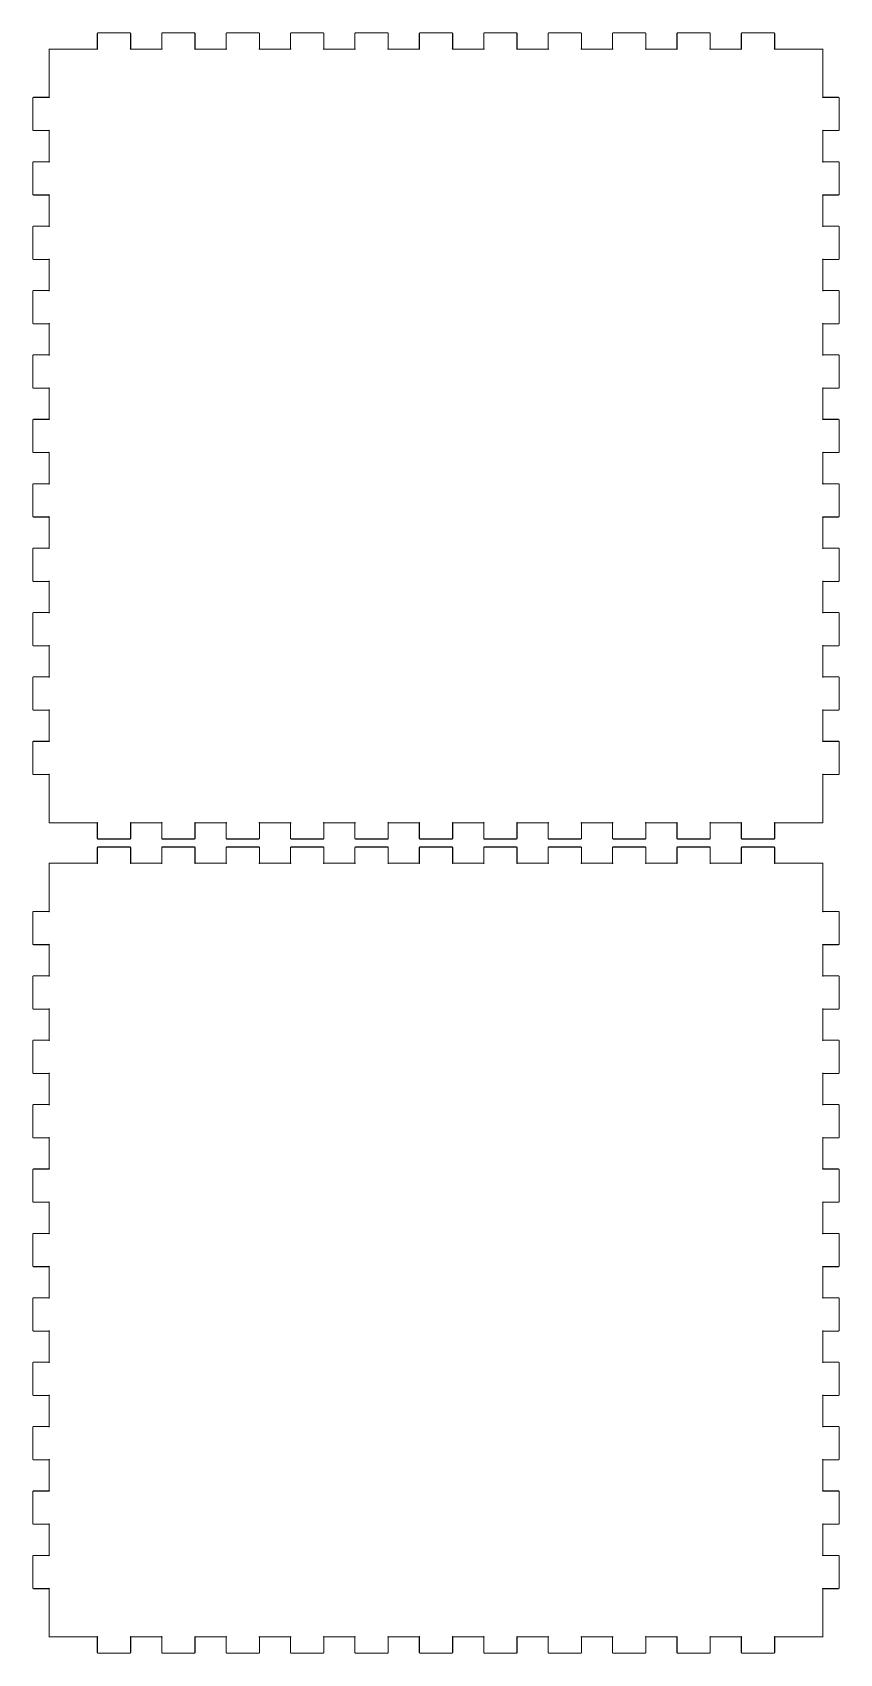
# Model space of a CAD drawing. Extents: x 10 to 178, y 10 to 1017.
# Drawn here: x 18.7 to 169.1, y 714.9 to 1017 of the extents above; entities that cross this region are included whole.
import ezdxf

# ---------------------------------------------------------------- set-up
doc = ezdxf.new("R2010")
doc.units = 0
doc.layers.get('0').update_dxf_attribs({"linetype": 'CONTINUOUS'})

msp = doc.modelspace()

# ---------------------------------------------------------------- linework, layer by layer
at = {"color": 0, "const_width": 0.2}
for points in [[(21.9246, 869.7), (30.8253, 869.7), (30.835, 869.7), (30.8667, 869.714), (30.8626, 869.738), (30.8391, 869.742), (30.8253, 869.71), (30.8253, 869.7), (30.8253, 866.8), (30.8253, 866.782), (30.8543, 866.729), (30.9066, 866.701), (30.9246, 866.701), (36.926, 866.701), (36.9425, 866.701), (36.9947, 866.729), (37.0251, 866.782), (37.0251, 866.8), (37.0251, 869.7), (37.0251, 869.71), (37.0099, 869.742), (36.988, 869.738), (36.9824, 869.714), (37.0141, 869.7), (37.0251, 869.7), (42.8255, 869.7), (42.835, 869.7), (42.8667, 869.714), (42.8625, 869.738), (42.8392, 869.742), (42.8255, 869.71), (42.8255, 869.7), (42.8255, 866.8), (42.8255, 866.782), (42.8544, 866.729), (42.908, 866.701), (42.926, 866.701), (48.9246, 866.701), (48.9409, 866.701), (48.9948, 866.729), (49.0252, 866.782), (49.0252, 866.8), (49.0252, 869.7), (49.0252, 869.71), (49.01, 869.742), (48.9864, 869.738), (48.9825, 869.714), (49.0142, 869.7), (49.0252, 869.7), (54.8252, 869.7), (54.8351, 869.7), (54.8665, 869.714), (54.8626, 869.738), (54.839, 869.742), (54.8252, 869.71), (54.8252, 869.7), (54.8252, 866.8), (54.8252, 866.782), (54.8541, 866.729), (54.9067, 866.701), (54.9243, 866.701), (60.9244, 866.701), (60.941, 866.701), (60.9946, 866.729), (61.0249, 866.782), (61.0249, 866.8), (61.0249, 869.7), (61.0249, 869.71), (61.0097, 869.742), (60.9865, 869.738), (60.9822, 869.714), (61.014, 869.7), (61.0249, 869.7), (66.8253, 869.7), (66.8348, 869.7), (66.8666, 869.714), (66.8623, 869.738), (66.839, 869.742), (66.8253, 869.71), (66.8253, 869.7), (66.8253, 866.8), (66.8253, 866.782), (66.8542, 866.729), (66.9078, 866.701), (66.9258, 866.701), (72.9259, 866.701), (72.9425, 866.701), (72.9961, 866.729), (73.025, 866.782), (73.025, 866.8), (73.025, 869.7), (73.025, 869.71), (73.0098, 869.742), (72.988, 869.738), (72.9823, 869.714), (73.0141, 869.7), (73.025, 869.7), (78.825, 869.7), (78.8349, 869.7), (78.8666, 869.714), (78.8624, 869.738), (78.8388, 869.742), (78.825, 869.71), (78.825, 869.7), (78.825, 866.8), (78.825, 866.782), (78.8539, 866.729), (78.9079, 866.701), (78.9259, 866.701), (84.9256, 866.701), (84.9422, 866.701), (84.9962, 866.729), (85.0251, 866.782), (85.0251, 866.8), (85.0251, 869.7), (85.0251, 869.71), (85.0099, 869.742), (84.9877, 869.738), (84.9824, 869.714), (85.0138, 869.7), (85.0251, 869.7), (90.8251, 869.7), (90.8346, 869.7), (90.8664, 869.714), (90.8625, 869.738), (90.8389, 869.742), (90.8251, 869.71), (90.8251, 869.7), (90.8251, 866.8), (90.8251, 866.782), (90.854, 866.729), (90.9077, 866.701), (90.9257, 866.701), (96.9243, 866.701), (96.9409, 866.701), (96.9945, 866.729), (97.0248, 866.782), (97.0248, 866.8), (97.0248, 869.7), (97.0248, 869.71), (97.0097, 869.742), (96.9864, 869.738), (96.9821, 869.714), (97.0139, 869.7), (97.0248, 869.7), (102.825, 869.7), (102.835, 869.7), (102.866, 869.714), (102.862, 869.738), (102.839, 869.742), (102.825, 869.71), (102.825, 869.7), (102.825, 866.8), (102.825, 866.782), (102.854, 866.729), (102.908, 866.701), (102.926, 866.701), (108.926, 866.701), (108.942, 866.701), (108.996, 866.729), (109.025, 866.782), (109.025, 866.8), (109.025, 869.7), (109.025, 869.71), (109.01, 869.742), (108.988, 869.738), (108.982, 869.714), (109.014, 869.7), (109.025, 869.7), (114.825, 869.7), (114.835, 869.7), (114.866, 869.714), (114.862, 869.738), (114.839, 869.742), (114.825, 869.71), (114.825, 869.7), (114.825, 866.8), (114.825, 866.782), (114.854, 866.729), (114.908, 866.701), (114.925, 866.701), (120.926, 866.701), (120.942, 866.701), (120.996, 866.729), (121.025, 866.782), (121.025, 866.8), (121.025, 869.7), (121.025, 869.71), (121.01, 869.742), (120.988, 869.738), (120.982, 869.714), (121.014, 869.7), (121.025, 869.7), (126.825, 869.7), (126.835, 869.7), (126.866, 869.714), (126.862, 869.738), (126.839, 869.742), (126.825, 869.71), (126.825, 869.7), (126.825, 866.8), (126.825, 866.782), (126.854, 866.729), (126.908, 866.701), (126.926, 866.701), (132.926, 866.701), (132.942, 866.701), (132.996, 866.729), (133.025, 866.782), (133.025, 866.8), (133.025, 869.7), (133.025, 869.71), (133.01, 869.742), (132.988, 869.738), (132.982, 869.714), (133.014, 869.7), (133.025, 869.7), (138.825, 869.7), (138.835, 869.7), (138.866, 869.714), (138.862, 869.738), (138.839, 869.742), (138.825, 869.71), (138.825, 869.7), (138.825, 866.8), (138.825, 866.782), (138.854, 866.729), (138.908, 866.701), (138.926, 866.701), (144.926, 866.701), (144.942, 866.701), (144.996, 866.729), (145.025, 866.782), (145.025, 866.8), (145.025, 869.7), (145.025, 869.71), (145.01, 869.742), (144.987, 869.738), (144.982, 869.714), (145.014, 869.7), (145.025, 869.7), (150.825, 869.7), (150.835, 869.7), (150.866, 869.714), (150.862, 869.738), (150.839, 869.742), (150.825, 869.71), (150.825, 869.7), (150.825, 866.8), (150.825, 866.782), (150.854, 866.729), (150.908, 866.701), (150.925, 866.701), (156.925, 866.701), (156.942, 866.701), (156.996, 866.729), (157.025, 866.782), (157.025, 866.8), (157.025, 869.7), (157.025, 869.71), (157.009, 869.742), (156.988, 869.738), (156.982, 869.714), (157.014, 869.7), (157.025, 869.7), (165.925, 869.7), (165.942, 869.7), (165.996, 869.731), (166.025, 869.784), (166.025, 869.798), (166.025, 878.699), (166.025, 878.713), (166.009, 878.745), (165.988, 878.738), (165.982, 878.717), (166.014, 878.699), (166.025, 878.699), (168.926, 878.699), (168.942, 878.699), (168.996, 878.731), (169.025, 878.784), (169.025, 878.801), (169.025, 884.798), (169.025, 884.816), (168.996, 884.873), (168.942, 884.901), (168.926, 884.901), (166.025, 884.901), (166.014, 884.901), (165.982, 884.887), (165.988, 884.862), (166.009, 884.858), (166.025, 884.89), (166.025, 884.901), (166.025, 890.7), (166.025, 890.711), (166.009, 890.743), (165.988, 890.739), (165.982, 890.715), (166.014, 890.7), (166.025, 890.7), (168.926, 890.7), (168.942, 890.7), (168.996, 890.729), (169.025, 890.782), (169.025, 890.799), (169.025, 896.8), (169.025, 896.818), (168.996, 896.87), (168.942, 896.899), (168.926, 896.899), (166.025, 896.899), (166.014, 896.899), (165.982, 896.888), (165.988, 896.863), (166.009, 896.86), (166.025, 896.892), (166.025, 896.899), (166.025, 902.702), (166.025, 902.713), (166.009, 902.744), (165.988, 902.737), (165.982, 902.716), (166.014, 902.702), (166.025, 902.702), (168.926, 902.702), (168.942, 902.702), (168.996, 902.73), (169.025, 902.783), (169.025, 902.801), (169.025, 908.801), (169.025, 908.819), (168.996, 908.872), (168.942, 908.9), (168.926, 908.9), (166.025, 908.9), (166.014, 908.9), (165.982, 908.886), (165.988, 908.861), (166.009, 908.858), (166.025, 908.89), (166.025, 908.9), (166.025, 914.7), (166.025, 914.71), (166.009, 914.742), (165.988, 914.739), (165.982, 914.714), (166.014, 914.7), (166.025, 914.7), (168.926, 914.7), (168.942, 914.7), (168.996, 914.728), (169.025, 914.785), (169.025, 914.799), (169.025, 920.799), (169.025, 920.817), (168.996, 920.87), (168.942, 920.902), (168.926, 920.902), (166.025, 920.902), (166.014, 920.902), (165.982, 920.888), (165.988, 920.863), (166.009, 920.859), (166.025, 920.891), (166.025, 920.902), (166.025, 926.701), (166.025, 926.712), (166.009, 926.744), (165.988, 926.737), (165.982, 926.715), (166.014, 926.701), (166.025, 926.701), (168.926, 926.701), (168.942, 926.701), (168.996, 926.73), (169.025, 926.783), (169.025, 926.8), (169.025, 932.801), (169.025, 932.819), (168.996, 932.871), (168.942, 932.9), (168.926, 932.9), (166.025, 932.9), (166.014, 932.9), (165.982, 932.886), (165.988, 932.864), (166.009, 932.857), (166.025, 932.889), (166.025, 932.9), (166.025, 938.699), (166.025, 938.71), (166.009, 938.742), (165.988, 938.738), (165.982, 938.717), (166.014, 938.699), (166.025, 938.699), (168.926, 938.699), (168.942, 938.699), (168.996, 938.728), (169.025, 938.784), (169.025, 938.798), (169.025, 944.799), (169.025, 944.816), (168.996, 944.873), (168.942, 944.901), (168.926, 944.901), (166.025, 944.901), (166.014, 944.901), (165.982, 944.887), (165.988, 944.862), (166.009, 944.859), (166.025, 944.891), (166.025, 944.901), (166.025, 950.701), (166.025, 950.711), (166.009, 950.743), (165.988, 950.736), (165.982, 950.715), (166.014, 950.701), (166.025, 950.701), (168.926, 950.701), (168.942, 950.701), (168.996, 950.729), (169.025, 950.782), (169.025, 950.8), (169.025, 956.8), (169.025, 956.818), (168.996, 956.871), (168.942, 956.899), (168.926, 956.899), (166.025, 956.899), (166.014, 956.899), (165.982, 956.885), (165.988, 956.864), (166.009, 956.86), (166.025, 956.892), (166.025, 956.899), (166.025, 962.699), (166.025, 962.713), (166.009, 962.745), (165.988, 962.738), (165.982, 962.716), (166.014, 962.699), (166.025, 962.699), (168.926, 962.699), (168.942, 962.699), (168.996, 962.731), (169.025, 962.783), (169.025, 962.801), (169.025, 968.798), (169.025, 968.816), (168.996, 968.872), (168.942, 968.901), (168.926, 968.901), (166.025, 968.901), (166.014, 968.901), (165.982, 968.887), (165.988, 968.862), (166.009, 968.858), (166.025, 968.89), (166.025, 968.901), (166.025, 974.7), (166.025, 974.711), (166.009, 974.743), (165.988, 974.739), (165.982, 974.714), (166.014, 974.7), (166.025, 974.7), (168.926, 974.7), (168.942, 974.7), (168.996, 974.729), (169.025, 974.781), (169.025, 974.799), (169.025, 980.8), (169.025, 980.817), (168.996, 980.87), (168.942, 980.899), (168.926, 980.899), (166.025, 980.899), (166.014, 980.899), (165.982, 980.884), (165.988, 980.863), (166.009, 980.86), (166.025, 980.892), (166.025, 980.899), (166.025, 986.702), (166.025, 986.712), (166.009, 986.744), (165.988, 986.737), (165.982, 986.716), (166.014, 986.702), (166.025, 986.702), (168.926, 986.702), (168.942, 986.702), (168.996, 986.73), (169.025, 986.783), (169.025, 986.801), (169.025, 992.798), (169.025, 992.819), (168.996, 992.872), (168.942, 992.9), (168.926, 992.9), (166.025, 992.9), (166.014, 992.9), (165.982, 992.886), (165.988, 992.861), (166.009, 992.858), (166.025, 992.89), (166.025, 992.9), (166.025, 998.7), (166.025, 998.71), (166.009, 998.742), (165.988, 998.739), (165.982, 998.714), (166.014, 998.7), (166.025, 998.7), (168.926, 998.7), (168.942, 998.7), (168.996, 998.728), (169.025, 998.784), (169.025, 998.799), (169.025, 1004.8), (169.025, 1004.82), (168.996, 1004.87), (168.942, 1004.9), (168.926, 1004.9), (166.025, 1004.9), (166.014, 1004.9), (165.982, 1004.89), (165.988, 1004.86), (166.009, 1004.86), (166.025, 1004.89), (166.025, 1004.9), (166.025, 1013.8), (166.025, 1013.82), (165.996, 1013.87), (165.942, 1013.9), (165.925, 1013.9), (157.025, 1013.9), (157.014, 1013.9), (156.982, 1013.89), (156.988, 1013.86), (157.009, 1013.86), (157.025, 1013.89), (157.025, 1013.9), (157.025, 1016.8), (157.025, 1016.82), (156.996, 1016.87), (156.942, 1016.9), (156.925, 1016.9), (150.925, 1016.9), (150.908, 1016.9), (150.854, 1016.87), (150.825, 1016.82), (150.825, 1016.8), (150.825, 1013.9), (150.825, 1013.89), (150.839, 1013.86), (150.862, 1013.86), (150.866, 1013.89), (150.835, 1013.9), (150.825, 1013.9), (145.025, 1013.9), (145.014, 1013.9), (144.982, 1013.89), (144.987, 1013.86), (145.01, 1013.86), (145.025, 1013.89), (145.025, 1013.9), (145.025, 1016.8), (145.025, 1016.82), (144.996, 1016.87), (144.942, 1016.9), (144.926, 1016.9), (138.926, 1016.9), (138.908, 1016.9), (138.854, 1016.87), (138.825, 1016.82), (138.825, 1016.8), (138.825, 1013.9), (138.825, 1013.89), (138.839, 1013.86), (138.862, 1013.86), (138.866, 1013.89), (138.835, 1013.9), (138.825, 1013.9), (133.025, 1013.9), (133.014, 1013.9), (132.982, 1013.89), (132.988, 1013.86), (133.01, 1013.86), (133.025, 1013.89), (133.025, 1013.9), (133.025, 1016.8), (133.025, 1016.82), (132.996, 1016.87), (132.942, 1016.9), (132.926, 1016.9), (126.926, 1016.9), (126.908, 1016.9), (126.854, 1016.87), (126.825, 1016.82), (126.825, 1016.8), (126.825, 1013.9), (126.825, 1013.89), (126.839, 1013.86), (126.862, 1013.86), (126.866, 1013.89), (126.835, 1013.9), (126.825, 1013.9), (121.025, 1013.9), (121.014, 1013.9), (120.982, 1013.89), (120.988, 1013.86), (121.01, 1013.86), (121.025, 1013.89), (121.025, 1013.9), (121.025, 1016.8), (121.025, 1016.82), (120.996, 1016.87), (120.942, 1016.9), (120.926, 1016.9), (114.925, 1016.9), (114.908, 1016.9), (114.854, 1016.87), (114.825, 1016.82), (114.825, 1016.8), (114.825, 1013.9), (114.825, 1013.89), (114.839, 1013.86), (114.862, 1013.86), (114.866, 1013.89), (114.835, 1013.9), (114.825, 1013.9), (109.025, 1013.9), (109.014, 1013.9), (108.982, 1013.89), (108.988, 1013.86), (109.01, 1013.86), (109.025, 1013.89), (109.025, 1013.9), (109.025, 1016.8), (109.025, 1016.82), (108.996, 1016.87), (108.942, 1016.9), (108.926, 1016.9), (102.926, 1016.9), (102.908, 1016.9), (102.854, 1016.87), (102.825, 1016.82), (102.825, 1016.8), (102.825, 1013.9), (102.825, 1013.89), (102.839, 1013.86), (102.862, 1013.86), (102.866, 1013.89), (102.835, 1013.9), (102.825, 1013.9), (97.0248, 1013.9), (97.0139, 1013.9), (96.9821, 1013.89), (96.9864, 1013.86), (97.0097, 1013.86), (97.0248, 1013.89), (97.0248, 1013.9), (97.0248, 1016.8), (97.0248, 1016.82), (96.9945, 1016.87), (96.9409, 1016.9), (96.9243, 1016.9), (90.9257, 1016.9), (90.9077, 1016.9), (90.854, 1016.87), (90.8251, 1016.82), (90.8251, 1016.8), (90.8251, 1013.9), (90.8251, 1013.89), (90.8389, 1013.86), (90.8625, 1013.86), (90.8664, 1013.89), (90.8346, 1013.9), (90.8251, 1013.9), (85.0251, 1013.9), (85.0138, 1013.9), (84.9824, 1013.89), (84.9877, 1013.86), (85.0099, 1013.86), (85.0251, 1013.89), (85.0251, 1013.9), (85.0251, 1016.8), (85.0251, 1016.82), (84.9962, 1016.87), (84.9422, 1016.9), (84.9256, 1016.9), (78.9259, 1016.9), (78.9079, 1016.9), (78.8539, 1016.87), (78.825, 1016.82), (78.825, 1016.8), (78.825, 1013.9), (78.825, 1013.89), (78.8388, 1013.86), (78.8624, 1013.86), (78.8666, 1013.89), (78.8349, 1013.9), (78.825, 1013.9), (73.025, 1013.9), (73.0141, 1013.9), (72.9823, 1013.89), (72.988, 1013.86), (73.0098, 1013.86), (73.025, 1013.89), (73.025, 1013.9), (73.025, 1016.8), (73.025, 1016.82), (72.9961, 1016.87), (72.9425, 1016.9), (72.9259, 1016.9), (66.9258, 1016.9), (66.9078, 1016.9), (66.8542, 1016.87), (66.8253, 1016.82), (66.8253, 1016.8), (66.8253, 1013.9), (66.8253, 1013.89), (66.839, 1013.86), (66.8623, 1013.86), (66.8666, 1013.89), (66.8348, 1013.9), (66.8253, 1013.9), (61.0249, 1013.9), (61.014, 1013.9), (60.9822, 1013.89), (60.9865, 1013.86), (61.0097, 1013.86), (61.0249, 1013.89), (61.0249, 1013.9), (61.0249, 1016.8), (61.0249, 1016.82), (60.9946, 1016.87), (60.941, 1016.9), (60.9244, 1016.9), (54.9243, 1016.9), (54.9067, 1016.9), (54.8541, 1016.87), (54.8252, 1016.82), (54.8252, 1016.8), (54.8252, 1013.9), (54.8252, 1013.89), (54.839, 1013.86), (54.8626, 1013.86), (54.8665, 1013.89), (54.8351, 1013.9), (54.8252, 1013.9), (49.0252, 1013.9), (49.0142, 1013.9), (48.9825, 1013.89), (48.9864, 1013.86), (49.01, 1013.86), (49.0252, 1013.89), (49.0252, 1013.9), (49.0252, 1016.8), (49.0252, 1016.82), (48.9948, 1016.87), (48.9409, 1016.9), (48.9246, 1016.9), (42.926, 1016.9), (42.908, 1016.9), (42.8544, 1016.87), (42.8255, 1016.82), (42.8255, 1016.8), (42.8255, 1013.9), (42.8255, 1013.89), (42.8392, 1013.86), (42.8625, 1013.86), (42.8667, 1013.89), (42.835, 1013.9), (42.8255, 1013.9), (37.0251, 1013.9), (37.0141, 1013.9), (36.9824, 1013.89), (36.988, 1013.86), (37.0099, 1013.86), (37.0251, 1013.89), (37.0251, 1013.9), (37.0251, 1016.8), (37.0251, 1016.82), (36.9947, 1016.87), (36.9425, 1016.9), (36.926, 1016.9), (30.9246, 1016.9), (30.9066, 1016.9), (30.8543, 1016.87), (30.8253, 1016.82), (30.8253, 1016.8), (30.8253, 1013.9), (30.8253, 1013.89), (30.8391, 1013.86), (30.8626, 1013.86), (30.8667, 1013.89), (30.835, 1013.9), (30.8253, 1013.9), (21.9246, 1013.9), (21.9067, 1013.9), (21.8543, 1013.87), (21.8254, 1013.82), (21.8254, 1013.8), (21.8254, 1004.9), (21.8254, 1004.89), (21.8392, 1004.86), (21.8626, 1004.86), (21.8667, 1004.89), (21.835, 1004.9), (21.8254, 1004.9), (18.9246, 1004.9), (18.9067, 1004.9), (18.8543, 1004.87), (18.8254, 1004.82), (18.8254, 1004.8), (18.8254, 998.799), (18.8254, 998.784), (18.8543, 998.728), (18.9067, 998.7), (18.9246, 998.7), (21.8254, 998.7), (21.835, 998.7), (21.8667, 998.714), (21.8626, 998.739), (21.8392, 998.742), (21.8254, 998.71), (21.8254, 998.7), (21.8254, 992.9), (21.8254, 992.89), (21.8392, 992.858), (21.8626, 992.861), (21.8667, 992.886), (21.835, 992.9), (21.8254, 992.9), (18.9246, 992.9), (18.9067, 992.9), (18.8543, 992.872), (18.8254, 992.819), (18.8254, 992.798), (18.8254, 986.801), (18.8254, 986.783), (18.8543, 986.73), (18.9067, 986.702), (18.9246, 986.702), (21.8254, 986.702), (21.835, 986.702), (21.8667, 986.716), (21.8626, 986.737), (21.8392, 986.744), (21.8254, 986.712), (21.8254, 986.702), (21.8254, 980.899), (21.8254, 980.892), (21.8392, 980.86), (21.8626, 980.863), (21.8667, 980.884), (21.835, 980.899), (21.8254, 980.899), (18.9246, 980.899), (18.9067, 980.899), (18.8543, 980.87), (18.8254, 980.817), (18.8254, 980.8), (18.8254, 974.799), (18.8254, 974.781), (18.8543, 974.729), (18.9067, 974.7), (18.9246, 974.7), (21.8254, 974.7), (21.835, 974.7), (21.8667, 974.714), (21.8626, 974.739), (21.8392, 974.743), (21.8254, 974.711), (21.8254, 974.7), (21.8254, 968.901), (21.8254, 968.89), (21.8392, 968.858), (21.8626, 968.862), (21.8667, 968.887), (21.835, 968.901), (21.8254, 968.901), (18.9246, 968.901), (18.9067, 968.901), (18.8543, 968.872), (18.8254, 968.816), (18.8254, 968.798), (18.8254, 962.801), (18.8254, 962.783), (18.8543, 962.731), (18.9067, 962.699), (18.9246, 962.699), (21.8254, 962.699), (21.835, 962.699), (21.8667, 962.716), (21.8626, 962.738), (21.8392, 962.745), (21.8254, 962.713), (21.8254, 962.699), (21.8254, 956.899), (21.8254, 956.892), (21.8392, 956.86), (21.8626, 956.864), (21.8667, 956.885), (21.835, 956.899), (21.8254, 956.899), (18.9246, 956.899), (18.9067, 956.899), (18.8543, 956.871), (18.8254, 956.818), (18.8254, 956.8), (18.8254, 950.8), (18.8254, 950.782), (18.8543, 950.729), (18.9067, 950.701), (18.9246, 950.701), (21.8254, 950.701), (21.835, 950.701), (21.8667, 950.715), (21.8626, 950.736), (21.8392, 950.743), (21.8254, 950.711), (21.8254, 950.701), (21.8254, 944.901), (21.8254, 944.891), (21.8392, 944.859), (21.8626, 944.862), (21.8667, 944.887), (21.835, 944.901), (21.8254, 944.901), (18.9246, 944.901), (18.9067, 944.901), (18.8543, 944.873), (18.8254, 944.816), (18.8254, 944.799), (18.8254, 938.798), (18.8254, 938.784), (18.8543, 938.728), (18.9067, 938.699), (18.9246, 938.699), (21.8254, 938.699), (21.835, 938.699), (21.8667, 938.717), (21.8626, 938.738), (21.8392, 938.742), (21.8254, 938.71), (21.8254, 938.699), (21.8254, 932.9), (21.8254, 932.889), (21.8392, 932.857), (21.8626, 932.864), (21.8667, 932.886), (21.835, 932.9), (21.8254, 932.9), (18.9246, 932.9), (18.9067, 932.9), (18.8543, 932.871), (18.8254, 932.819), (18.8254, 932.801), (18.8254, 926.8), (18.8254, 926.783), (18.8543, 926.73), (18.9067, 926.701), (18.9246, 926.701), (21.8254, 926.701), (21.835, 926.701), (21.8667, 926.715), (21.8626, 926.737), (21.8392, 926.744), (21.8254, 926.712), (21.8254, 926.701), (21.8254, 920.902), (21.8254, 920.891), (21.8392, 920.859), (21.8626, 920.863), (21.8667, 920.888), (21.835, 920.902), (21.8254, 920.902), (18.9246, 920.902), (18.9067, 920.902), (18.8543, 920.87), (18.8254, 920.817), (18.8254, 920.799), (18.8254, 914.799), (18.8254, 914.785), (18.8543, 914.728), (18.9067, 914.7), (18.9246, 914.7), (21.8254, 914.7), (21.835, 914.7), (21.8667, 914.714), (21.8626, 914.739), (21.8392, 914.742), (21.8254, 914.71), (21.8254, 914.7), (21.8254, 908.9), (21.8254, 908.89), (21.8392, 908.858), (21.8626, 908.861), (21.8667, 908.886), (21.835, 908.9), (21.8254, 908.9), (18.9246, 908.9), (18.9067, 908.9), (18.8543, 908.872), (18.8254, 908.819), (18.8254, 908.801), (18.8254, 902.801), (18.8254, 902.783), (18.8543, 902.73), (18.9067, 902.702), (18.9246, 902.702), (21.8254, 902.702), (21.835, 902.702), (21.8667, 902.716), (21.8626, 902.737), (21.8392, 902.744), (21.8254, 902.713), (21.8254, 902.702), (21.8254, 896.899), (21.8254, 896.892), (21.8392, 896.86), (21.8626, 896.863), (21.8667, 896.888), (21.835, 896.899), (21.8254, 896.899), (18.9246, 896.899), (18.9067, 896.899), (18.8543, 896.87), (18.8254, 896.818), (18.8254, 896.8), (18.8254, 890.799), (18.8254, 890.782), (18.8543, 890.729), (18.9067, 890.7), (18.9246, 890.7), (21.8254, 890.7), (21.835, 890.7), (21.8667, 890.715), (21.8626, 890.739), (21.8392, 890.743), (21.8254, 890.711), (21.8254, 890.7), (21.8254, 884.901), (21.8254, 884.89), (21.8392, 884.858), (21.8626, 884.862), (21.8667, 884.887), (21.835, 884.901), (21.8254, 884.901), (18.9246, 884.901), (18.9067, 884.901), (18.8543, 884.873), (18.8254, 884.816), (18.8254, 884.798), (18.8254, 878.801), (18.8254, 878.784), (18.8543, 878.731), (18.9067, 878.699), (18.9246, 878.699), (21.8254, 878.699), (21.835, 878.699), (21.8667, 878.717), (21.8626, 878.738), (21.8392, 878.745), (21.8254, 878.713), (21.8254, 878.699), (21.8254, 869.798), (21.8254, 869.784), (21.8543, 869.731), (21.9067, 869.7), (21.9246, 869.7)], [(21.9246, 718.002), (30.8253, 718.002), (30.835, 718.002), (30.8667, 718.016), (30.8626, 718.037), (30.8391, 718.044), (30.8253, 718.012), (30.8253, 718.002), (30.8253, 715.098), (30.8253, 715.084), (30.8543, 715.031), (30.9066, 714.999), (30.9246, 714.999), (36.926, 714.999), (36.9425, 714.999), (36.9947, 715.031), (37.0251, 715.084), (37.0251, 715.098), (37.0251, 718.002), (37.0251, 718.012), (37.0099, 718.044), (36.988, 718.037), (36.9824, 718.016), (37.0141, 718.002), (37.0251, 718.002), (42.8255, 718.002), (42.835, 718.002), (42.8667, 718.016), (42.8625, 718.037), (42.8392, 718.044), (42.8255, 718.012), (42.8255, 718.002), (42.8255, 715.098), (42.8255, 715.084), (42.8544, 715.031), (42.908, 714.999), (42.926, 714.999), (48.9246, 714.999), (48.9409, 714.999), (48.9948, 715.031), (49.0252, 715.084), (49.0252, 715.098), (49.0252, 718.002), (49.0252, 718.012), (49.01, 718.044), (48.9864, 718.037), (48.9825, 718.016), (49.0142, 718.002), (49.0252, 718.002), (54.8252, 718.002), (54.8351, 718.002), (54.8665, 718.016), (54.8626, 718.037), (54.839, 718.044), (54.8252, 718.012), (54.8252, 718.002), (54.8252, 715.098), (54.8252, 715.084), (54.8541, 715.031), (54.9067, 714.999), (54.9243, 714.999), (60.9244, 714.999), (60.941, 714.999), (60.9946, 715.031), (61.0249, 715.084), (61.0249, 715.098), (61.0249, 718.002), (61.0249, 718.012), (61.0097, 718.044), (60.9865, 718.037), (60.9822, 718.016), (61.014, 718.002), (61.0249, 718.002), (66.8253, 718.002), (66.8348, 718.002), (66.8666, 718.016), (66.8623, 718.037), (66.839, 718.044), (66.8253, 718.012), (66.8253, 718.002), (66.8253, 715.098), (66.8253, 715.084), (66.8542, 715.031), (66.9078, 714.999), (66.9258, 714.999), (72.9259, 714.999), (72.9425, 714.999), (72.9961, 715.031), (73.025, 715.084), (73.025, 715.098), (73.025, 718.002), (73.025, 718.012), (73.0098, 718.044), (72.988, 718.037), (72.9823, 718.016), (73.0141, 718.002), (73.025, 718.002), (78.825, 718.002), (78.8349, 718.002), (78.8666, 718.016), (78.8624, 718.037), (78.8388, 718.044), (78.825, 718.012), (78.825, 718.002), (78.825, 715.098), (78.825, 715.084), (78.8539, 715.031), (78.9079, 714.999), (78.9259, 714.999), (84.9256, 714.999), (84.9422, 714.999), (84.9962, 715.031), (85.0251, 715.084), (85.0251, 715.098), (85.0251, 718.002), (85.0251, 718.012), (85.0099, 718.044), (84.9877, 718.037), (84.9824, 718.016), (85.0138, 718.002), (85.0251, 718.002), (90.8251, 718.002), (90.8346, 718.002), (90.8664, 718.016), (90.8625, 718.037), (90.8389, 718.044), (90.8251, 718.012), (90.8251, 718.002), (90.8251, 715.098), (90.8251, 715.084), (90.854, 715.031), (90.9077, 714.999), (90.9257, 714.999), (96.9243, 714.999), (96.9409, 714.999), (96.9945, 715.031), (97.0248, 715.084), (97.0248, 715.098), (97.0248, 718.002), (97.0248, 718.012), (97.0097, 718.044), (96.9864, 718.037), (96.9821, 718.016), (97.0139, 718.002), (97.0248, 718.002), (102.825, 718.002), (102.835, 718.002), (102.866, 718.016), (102.862, 718.037), (102.839, 718.044), (102.825, 718.012), (102.825, 718.002), (102.825, 715.098), (102.825, 715.084), (102.854, 715.031), (102.908, 714.999), (102.926, 714.999), (108.926, 714.999), (108.942, 714.999), (108.996, 715.031), (109.025, 715.084), (109.025, 715.098), (109.025, 718.002), (109.025, 718.012), (109.01, 718.044), (108.988, 718.037), (108.982, 718.016), (109.014, 718.002), (109.025, 718.002), (114.825, 718.002), (114.835, 718.002), (114.866, 718.016), (114.862, 718.037), (114.839, 718.044), (114.825, 718.012), (114.825, 718.002), (114.825, 715.098), (114.825, 715.084), (114.854, 715.031), (114.908, 714.999), (114.925, 714.999), (120.926, 714.999), (120.942, 714.999), (120.996, 715.031), (121.025, 715.084), (121.025, 715.098), (121.025, 718.002), (121.025, 718.012), (121.01, 718.044), (120.988, 718.037), (120.982, 718.016), (121.014, 718.002), (121.025, 718.002), (126.825, 718.002), (126.835, 718.002), (126.866, 718.016), (126.862, 718.037), (126.839, 718.044), (126.825, 718.012), (126.825, 718.002), (126.825, 715.098), (126.825, 715.084), (126.854, 715.031), (126.908, 714.999), (126.926, 714.999), (132.926, 714.999), (132.942, 714.999), (132.996, 715.031), (133.025, 715.084), (133.025, 715.098), (133.025, 718.002), (133.025, 718.012), (133.01, 718.044), (132.988, 718.037), (132.982, 718.016), (133.014, 718.002), (133.025, 718.002), (138.825, 718.002), (138.835, 718.002), (138.866, 718.016), (138.862, 718.037), (138.839, 718.044), (138.825, 718.012), (138.825, 718.002), (138.825, 715.098), (138.825, 715.084), (138.854, 715.031), (138.908, 714.999), (138.926, 714.999), (144.926, 714.999), (144.942, 714.999), (144.996, 715.031), (145.025, 715.084), (145.025, 715.098), (145.025, 718.002), (145.025, 718.012), (145.01, 718.044), (144.987, 718.037), (144.982, 718.016), (145.014, 718.002), (145.025, 718.002), (150.825, 718.002), (150.835, 718.002), (150.866, 718.016), (150.862, 718.037), (150.839, 718.044), (150.825, 718.012), (150.825, 718.002), (150.825, 715.098), (150.825, 715.084), (150.854, 715.031), (150.908, 714.999), (150.925, 714.999), (156.925, 714.999), (156.942, 714.999), (156.996, 715.031), (157.025, 715.084), (157.025, 715.098), (157.025, 718.002), (157.025, 718.012), (157.009, 718.044), (156.988, 718.037), (156.982, 718.016), (157.014, 718.002), (157.025, 718.002), (165.925, 718.002), (165.942, 718.002), (165.996, 718.03), (166.025, 718.083), (166.025, 718.1), (166.025, 727.001), (166.025, 727.012), (166.009, 727.043), (165.988, 727.036), (165.982, 727.015), (166.014, 727.001), (166.025, 727.001), (168.926, 727.001), (168.942, 727.001), (168.996, 727.029), (169.025, 727.082), (169.025, 727.1), (169.025, 733.1), (169.025, 733.118), (168.996, 733.171), (168.942, 733.199), (168.926, 733.199), (166.025, 733.199), (166.014, 733.199), (165.982, 733.185), (165.988, 733.164), (166.009, 733.16), (166.025, 733.192), (166.025, 733.199), (166.025, 738.999), (166.025, 739.013), (166.009, 739.045), (165.988, 739.038), (165.982, 739.017), (166.014, 738.999), (166.025, 738.999), (168.926, 738.999), (168.942, 738.999), (168.996, 739.031), (169.025, 739.084), (169.025, 739.101), (169.025, 745.098), (169.025, 745.116), (168.996, 745.173), (168.942, 745.201), (168.926, 745.201), (166.025, 745.201), (166.014, 745.201), (165.982, 745.187), (165.988, 745.162), (166.009, 745.158), (166.025, 745.19), (166.025, 745.201), (166.025, 751), (166.025, 751.011), (166.009, 751.043), (165.988, 751.039), (165.982, 751.015), (166.014, 751), (166.025, 751), (168.926, 751), (168.942, 751), (168.996, 751.029), (169.025, 751.082), (169.025, 751.099), (169.025, 757.1), (169.025, 757.118), (168.996, 757.17), (168.942, 757.199), (168.926, 757.199), (166.025, 757.199), (166.014, 757.199), (165.982, 757.188), (165.988, 757.163), (166.009, 757.16), (166.025, 757.192), (166.025, 757.199), (166.025, 763.002), (166.025, 763.013), (166.009, 763.044), (165.988, 763.037), (165.982, 763.016), (166.014, 763.002), (166.025, 763.002), (168.926, 763.002), (168.942, 763.002), (168.996, 763.03), (169.025, 763.083), (169.025, 763.101), (169.025, 769.101), (169.025, 769.119), (168.996, 769.172), (168.942, 769.2), (168.926, 769.2), (166.025, 769.2), (166.014, 769.2), (165.982, 769.186), (165.988, 769.161), (166.009, 769.158), (166.025, 769.19), (166.025, 769.2), (166.025, 775), (166.025, 775.01), (166.009, 775.042), (165.988, 775.039), (165.982, 775.014), (166.014, 775), (166.025, 775), (168.926, 775), (168.942, 775), (168.996, 775.028), (169.025, 775.085), (169.025, 775.099), (169.025, 781.099), (169.025, 781.117), (168.996, 781.17), (168.942, 781.202), (168.926, 781.202), (166.025, 781.202), (166.014, 781.202), (165.982, 781.188), (165.988, 781.163), (166.009, 781.159), (166.025, 781.191), (166.025, 781.202), (166.025, 787.001), (166.025, 787.012), (166.009, 787.044), (165.988, 787.037), (165.982, 787.015), (166.014, 787.001), (166.025, 787.001), (168.926, 787.001), (168.942, 787.001), (168.996, 787.03), (169.025, 787.083), (169.025, 787.1), (169.025, 793.101), (169.025, 793.119), (168.996, 793.171), (168.942, 793.2), (168.926, 793.2), (166.025, 793.2), (166.014, 793.2), (165.982, 793.186), (165.988, 793.164), (166.009, 793.157), (166.025, 793.189), (166.025, 793.2), (166.025, 798.999), (166.025, 799.01), (166.009, 799.042), (165.988, 799.038), (165.982, 799.017), (166.014, 798.999), (166.025, 798.999), (168.926, 798.999), (168.942, 798.999), (168.996, 799.028), (169.025, 799.084), (169.025, 799.098), (169.025, 805.099), (169.025, 805.116), (168.996, 805.173), (168.942, 805.201), (168.926, 805.201), (166.025, 805.201), (166.014, 805.201), (165.982, 805.187), (165.988, 805.162), (166.009, 805.159), (166.025, 805.191), (166.025, 805.201), (166.025, 811.001), (166.025, 811.011), (166.009, 811.043), (165.988, 811.036), (165.982, 811.015), (166.014, 811.001), (166.025, 811.001), (168.926, 811.001), (168.942, 811.001), (168.996, 811.029), (169.025, 811.082), (169.025, 811.1), (169.025, 817.1), (169.025, 817.118), (168.996, 817.171), (168.942, 817.199), (168.926, 817.199), (166.025, 817.199), (166.014, 817.199), (165.982, 817.185), (165.988, 817.164), (166.009, 817.16), (166.025, 817.192), (166.025, 817.199), (166.025, 822.999), (166.025, 823.013), (166.009, 823.045), (165.988, 823.038), (165.982, 823.016), (166.014, 822.999), (166.025, 822.999), (168.926, 822.999), (168.942, 822.999), (168.996, 823.031), (169.025, 823.083), (169.025, 823.101), (169.025, 829.098), (169.025, 829.116), (168.996, 829.172), (168.942, 829.201), (168.926, 829.201), (166.025, 829.201), (166.014, 829.201), (165.982, 829.187), (165.988, 829.162), (166.009, 829.158), (166.025, 829.19), (166.025, 829.201), (166.025, 835), (166.025, 835.011), (166.009, 835.043), (165.988, 835.039), (165.982, 835.014), (166.014, 835), (166.025, 835), (168.926, 835), (168.942, 835), (168.996, 835.029), (169.025, 835.081), (169.025, 835.099), (169.025, 841.1), (169.025, 841.117), (168.996, 841.17), (168.942, 841.199), (168.926, 841.199), (166.025, 841.199), (166.014, 841.199), (165.982, 841.184), (165.988, 841.163), (166.009, 841.16), (166.025, 841.192), (166.025, 841.199), (166.025, 847.002), (166.025, 847.012), (166.009, 847.044), (165.988, 847.037), (165.982, 847.016), (166.014, 847.002), (166.025, 847.002), (168.926, 847.002), (168.942, 847.002), (168.996, 847.03), (169.025, 847.083), (169.025, 847.101), (169.025, 853.098), (169.025, 853.119), (168.996, 853.172), (168.942, 853.2), (168.926, 853.2), (166.025, 853.2), (166.014, 853.2), (165.982, 853.186), (165.988, 853.161), (166.009, 853.158), (166.025, 853.19), (166.025, 853.2), (166.025, 862.101), (166.025, 862.118), (165.996, 862.171), (165.942, 862.199), (165.925, 862.199), (157.025, 862.199), (157.014, 862.199), (156.982, 862.185), (156.988, 862.164), (157.009, 862.157), (157.025, 862.189), (157.025, 862.199), (157.025, 865.099), (157.025, 865.117), (156.996, 865.17), (156.942, 865.202), (156.925, 865.202), (150.925, 865.202), (150.908, 865.202), (150.854, 865.17), (150.825, 865.117), (150.825, 865.099), (150.825, 862.199), (150.825, 862.189), (150.839, 862.157), (150.862, 862.164), (150.866, 862.185), (150.835, 862.199), (150.825, 862.199), (145.025, 862.199), (145.014, 862.199), (144.982, 862.185), (144.987, 862.164), (145.01, 862.157), (145.025, 862.189), (145.025, 862.199), (145.025, 865.099), (145.025, 865.117), (144.996, 865.17), (144.942, 865.202), (144.926, 865.202), (138.926, 865.202), (138.908, 865.202), (138.854, 865.17), (138.825, 865.117), (138.825, 865.099), (138.825, 862.199), (138.825, 862.189), (138.839, 862.157), (138.862, 862.164), (138.866, 862.185), (138.835, 862.199), (138.825, 862.199), (133.025, 862.199), (133.014, 862.199), (132.982, 862.185), (132.988, 862.164), (133.01, 862.157), (133.025, 862.189), (133.025, 862.199), (133.025, 865.099), (133.025, 865.117), (132.996, 865.17), (132.942, 865.202), (132.926, 865.202), (126.926, 865.202), (126.908, 865.202), (126.854, 865.17), (126.825, 865.117), (126.825, 865.099), (126.825, 862.199), (126.825, 862.189), (126.839, 862.157), (126.862, 862.164), (126.866, 862.185), (126.835, 862.199), (126.825, 862.199), (121.025, 862.199), (121.014, 862.199), (120.982, 862.185), (120.988, 862.164), (121.01, 862.157), (121.025, 862.189), (121.025, 862.199), (121.025, 865.099), (121.025, 865.117), (120.996, 865.17), (120.942, 865.202), (120.926, 865.202), (114.925, 865.202), (114.908, 865.202), (114.854, 865.17), (114.825, 865.117), (114.825, 865.099), (114.825, 862.199), (114.825, 862.189), (114.839, 862.157), (114.862, 862.164), (114.866, 862.185), (114.835, 862.199), (114.825, 862.199), (109.025, 862.199), (109.014, 862.199), (108.982, 862.185), (108.988, 862.164), (109.01, 862.157), (109.025, 862.189), (109.025, 862.199), (109.025, 865.099), (109.025, 865.117), (108.996, 865.17), (108.942, 865.202), (108.926, 865.202), (102.926, 865.202), (102.908, 865.202), (102.854, 865.17), (102.825, 865.117), (102.825, 865.099), (102.825, 862.199), (102.825, 862.189), (102.839, 862.157), (102.862, 862.164), (102.866, 862.185), (102.835, 862.199), (102.825, 862.199), (97.0248, 862.199), (97.0139, 862.199), (96.9821, 862.185), (96.9864, 862.164), (97.0097, 862.157), (97.0248, 862.189), (97.0248, 862.199), (97.0248, 865.099), (97.0248, 865.117), (96.9945, 865.17), (96.9409, 865.202), (96.9243, 865.202), (90.9257, 865.202), (90.9077, 865.202), (90.854, 865.17), (90.8251, 865.117), (90.8251, 865.099), (90.8251, 862.199), (90.8251, 862.189), (90.8389, 862.157), (90.8625, 862.164), (90.8664, 862.185), (90.8346, 862.199), (90.8251, 862.199), (85.0251, 862.199), (85.0138, 862.199), (84.9824, 862.185), (84.9877, 862.164), (85.0099, 862.157), (85.0251, 862.189), (85.0251, 862.199), (85.0251, 865.099), (85.0251, 865.117), (84.9962, 865.17), (84.9422, 865.202), (84.9256, 865.202), (78.9259, 865.202), (78.9079, 865.202), (78.8539, 865.17), (78.825, 865.117), (78.825, 865.099), (78.825, 862.199), (78.825, 862.189), (78.8388, 862.157), (78.8624, 862.164), (78.8666, 862.185), (78.8349, 862.199), (78.825, 862.199), (73.025, 862.199), (73.0141, 862.199), (72.9823, 862.185), (72.988, 862.164), (73.0098, 862.157), (73.025, 862.189), (73.025, 862.199), (73.025, 865.099), (73.025, 865.117), (72.9961, 865.17), (72.9425, 865.202), (72.9259, 865.202), (66.9258, 865.202), (66.9078, 865.202), (66.8542, 865.17), (66.8253, 865.117), (66.8253, 865.099), (66.8253, 862.199), (66.8253, 862.189), (66.839, 862.157), (66.8623, 862.164), (66.8666, 862.185), (66.8348, 862.199), (66.8253, 862.199), (61.0249, 862.199), (61.014, 862.199), (60.9822, 862.185), (60.9865, 862.164), (61.0097, 862.157), (61.0249, 862.189), (61.0249, 862.199), (61.0249, 865.099), (61.0249, 865.117), (60.9946, 865.17), (60.941, 865.202), (60.9244, 865.202), (54.9243, 865.202), (54.9067, 865.202), (54.8541, 865.17), (54.8252, 865.117), (54.8252, 865.099), (54.8252, 862.199), (54.8252, 862.189), (54.839, 862.157), (54.8626, 862.164), (54.8665, 862.185), (54.8351, 862.199), (54.8252, 862.199), (49.0252, 862.199), (49.0142, 862.199), (48.9825, 862.185), (48.9864, 862.164), (49.01, 862.157), (49.0252, 862.189), (49.0252, 862.199), (49.0252, 865.099), (49.0252, 865.117), (48.9948, 865.17), (48.9409, 865.202), (48.9246, 865.202), (42.926, 865.202), (42.908, 865.202), (42.8544, 865.17), (42.8255, 865.117), (42.8255, 865.099), (42.8255, 862.199), (42.8255, 862.189), (42.8392, 862.157), (42.8625, 862.164), (42.8667, 862.185), (42.835, 862.199), (42.8255, 862.199), (37.0251, 862.199), (37.0141, 862.199), (36.9824, 862.185), (36.988, 862.164), (37.0099, 862.157), (37.0251, 862.189), (37.0251, 862.199), (37.0251, 865.099), (37.0251, 865.117), (36.9947, 865.17), (36.9425, 865.202), (36.926, 865.202), (30.9246, 865.202), (30.9066, 865.202), (30.8543, 865.17), (30.8253, 865.117), (30.8253, 865.099), (30.8253, 862.199), (30.8253, 862.189), (30.8391, 862.157), (30.8626, 862.164), (30.8667, 862.185), (30.835, 862.199), (30.8253, 862.199), (21.9246, 862.199), (21.9067, 862.199), (21.8543, 862.171), (21.8254, 862.118), (21.8254, 862.101), (21.8254, 853.2), (21.8254, 853.19), (21.8392, 853.158), (21.8626, 853.161), (21.8667, 853.186), (21.835, 853.2), (21.8254, 853.2), (18.9246, 853.2), (18.9067, 853.2), (18.8543, 853.172), (18.8254, 853.119), (18.8254, 853.098), (18.8254, 847.101), (18.8254, 847.083), (18.8543, 847.03), (18.9067, 847.002), (18.9246, 847.002), (21.8254, 847.002), (21.835, 847.002), (21.8667, 847.016), (21.8626, 847.037), (21.8392, 847.044), (21.8254, 847.012), (21.8254, 847.002), (21.8254, 841.199), (21.8254, 841.192), (21.8392, 841.16), (21.8626, 841.163), (21.8667, 841.184), (21.835, 841.199), (21.8254, 841.199), (18.9246, 841.199), (18.9067, 841.199), (18.8543, 841.17), (18.8254, 841.117), (18.8254, 841.1), (18.8254, 835.099), (18.8254, 835.081), (18.8543, 835.029), (18.9067, 835), (18.9246, 835), (21.8254, 835), (21.835, 835), (21.8667, 835.014), (21.8626, 835.039), (21.8392, 835.043), (21.8254, 835.011), (21.8254, 835), (21.8254, 829.201), (21.8254, 829.19), (21.8392, 829.158), (21.8626, 829.162), (21.8667, 829.187), (21.835, 829.201), (21.8254, 829.201), (18.9246, 829.201), (18.9067, 829.201), (18.8543, 829.172), (18.8254, 829.116), (18.8254, 829.098), (18.8254, 823.101), (18.8254, 823.083), (18.8543, 823.031), (18.9067, 822.999), (18.9246, 822.999), (21.8254, 822.999), (21.835, 822.999), (21.8667, 823.016), (21.8626, 823.038), (21.8392, 823.045), (21.8254, 823.013), (21.8254, 822.999), (21.8254, 817.199), (21.8254, 817.192), (21.8392, 817.16), (21.8626, 817.164), (21.8667, 817.185), (21.835, 817.199), (21.8254, 817.199), (18.9246, 817.199), (18.9067, 817.199), (18.8543, 817.171), (18.8254, 817.118), (18.8254, 817.1), (18.8254, 811.1), (18.8254, 811.082), (18.8543, 811.029), (18.9067, 811.001), (18.9246, 811.001), (21.8254, 811.001), (21.835, 811.001), (21.8667, 811.015), (21.8626, 811.036), (21.8392, 811.043), (21.8254, 811.011), (21.8254, 811.001), (21.8254, 805.201), (21.8254, 805.191), (21.8392, 805.159), (21.8626, 805.162), (21.8667, 805.187), (21.835, 805.201), (21.8254, 805.201), (18.9246, 805.201), (18.9067, 805.201), (18.8543, 805.173), (18.8254, 805.116), (18.8254, 805.099), (18.8254, 799.098), (18.8254, 799.084), (18.8543, 799.028), (18.9067, 798.999), (18.9246, 798.999), (21.8254, 798.999), (21.835, 798.999), (21.8667, 799.017), (21.8626, 799.038), (21.8392, 799.042), (21.8254, 799.01), (21.8254, 798.999), (21.8254, 793.2), (21.8254, 793.189), (21.8392, 793.157), (21.8626, 793.164), (21.8667, 793.186), (21.835, 793.2), (21.8254, 793.2), (18.9246, 793.2), (18.9067, 793.2), (18.8543, 793.171), (18.8254, 793.119), (18.8254, 793.101), (18.8254, 787.1), (18.8254, 787.083), (18.8543, 787.03), (18.9067, 787.001), (18.9246, 787.001), (21.8254, 787.001), (21.835, 787.001), (21.8667, 787.015), (21.8626, 787.037), (21.8392, 787.044), (21.8254, 787.012), (21.8254, 787.001), (21.8254, 781.202), (21.8254, 781.191), (21.8392, 781.159), (21.8626, 781.163), (21.8667, 781.188), (21.835, 781.202), (21.8254, 781.202), (18.9246, 781.202), (18.9067, 781.202), (18.8543, 781.17), (18.8254, 781.117), (18.8254, 781.099), (18.8254, 775.099), (18.8254, 775.085), (18.8543, 775.028), (18.9067, 775), (18.9246, 775), (21.8254, 775), (21.835, 775), (21.8667, 775.014), (21.8626, 775.039), (21.8392, 775.042), (21.8254, 775.01), (21.8254, 775), (21.8254, 769.2), (21.8254, 769.19), (21.8392, 769.158), (21.8626, 769.161), (21.8667, 769.186), (21.835, 769.2), (21.8254, 769.2), (18.9246, 769.2), (18.9067, 769.2), (18.8543, 769.172), (18.8254, 769.119), (18.8254, 769.101), (18.8254, 763.101), (18.8254, 763.083), (18.8543, 763.03), (18.9067, 763.002), (18.9246, 763.002), (21.8254, 763.002), (21.835, 763.002), (21.8667, 763.016), (21.8626, 763.037), (21.8392, 763.044), (21.8254, 763.013), (21.8254, 763.002), (21.8254, 757.199), (21.8254, 757.192), (21.8392, 757.16), (21.8626, 757.163), (21.8667, 757.188), (21.835, 757.199), (21.8254, 757.199), (18.9246, 757.199), (18.9067, 757.199), (18.8543, 757.17), (18.8254, 757.118), (18.8254, 757.1), (18.8254, 751.099), (18.8254, 751.082), (18.8543, 751.029), (18.9067, 751), (18.9246, 751), (21.8254, 751), (21.835, 751), (21.8667, 751.015), (21.8626, 751.039), (21.8392, 751.043), (21.8254, 751.011), (21.8254, 751), (21.8254, 745.201), (21.8254, 745.19), (21.8392, 745.158), (21.8626, 745.162), (21.8667, 745.187), (21.835, 745.201), (21.8254, 745.201), (18.9246, 745.201), (18.9067, 745.201), (18.8543, 745.173), (18.8254, 745.116), (18.8254, 745.098), (18.8254, 739.101), (18.8254, 739.084), (18.8543, 739.031), (18.9067, 738.999), (18.9246, 738.999), (21.8254, 738.999), (21.835, 738.999), (21.8667, 739.017), (21.8626, 739.038), (21.8392, 739.045), (21.8254, 739.013), (21.8254, 738.999), (21.8254, 733.199), (21.8254, 733.192), (21.8392, 733.16), (21.8626, 733.164), (21.8667, 733.185), (21.835, 733.199), (21.8254, 733.199), (18.9246, 733.199), (18.9067, 733.199), (18.8543, 733.171), (18.8254, 733.118), (18.8254, 733.1), (18.8254, 727.1), (18.8254, 727.082), (18.8543, 727.029), (18.9067, 727.001), (18.9246, 727.001), (21.8254, 727.001), (21.835, 727.001), (21.8667, 727.015), (21.8626, 727.036), (21.8392, 727.043), (21.8254, 727.012), (21.8254, 727.001), (21.8254, 718.1), (21.8254, 718.083), (21.8543, 718.03), (21.9067, 718.002), (21.9246, 718.002)]]:
    msp.add_lwpolyline(points, close=True, dxfattribs=at)

doc.saveas('drawing.dxf')
